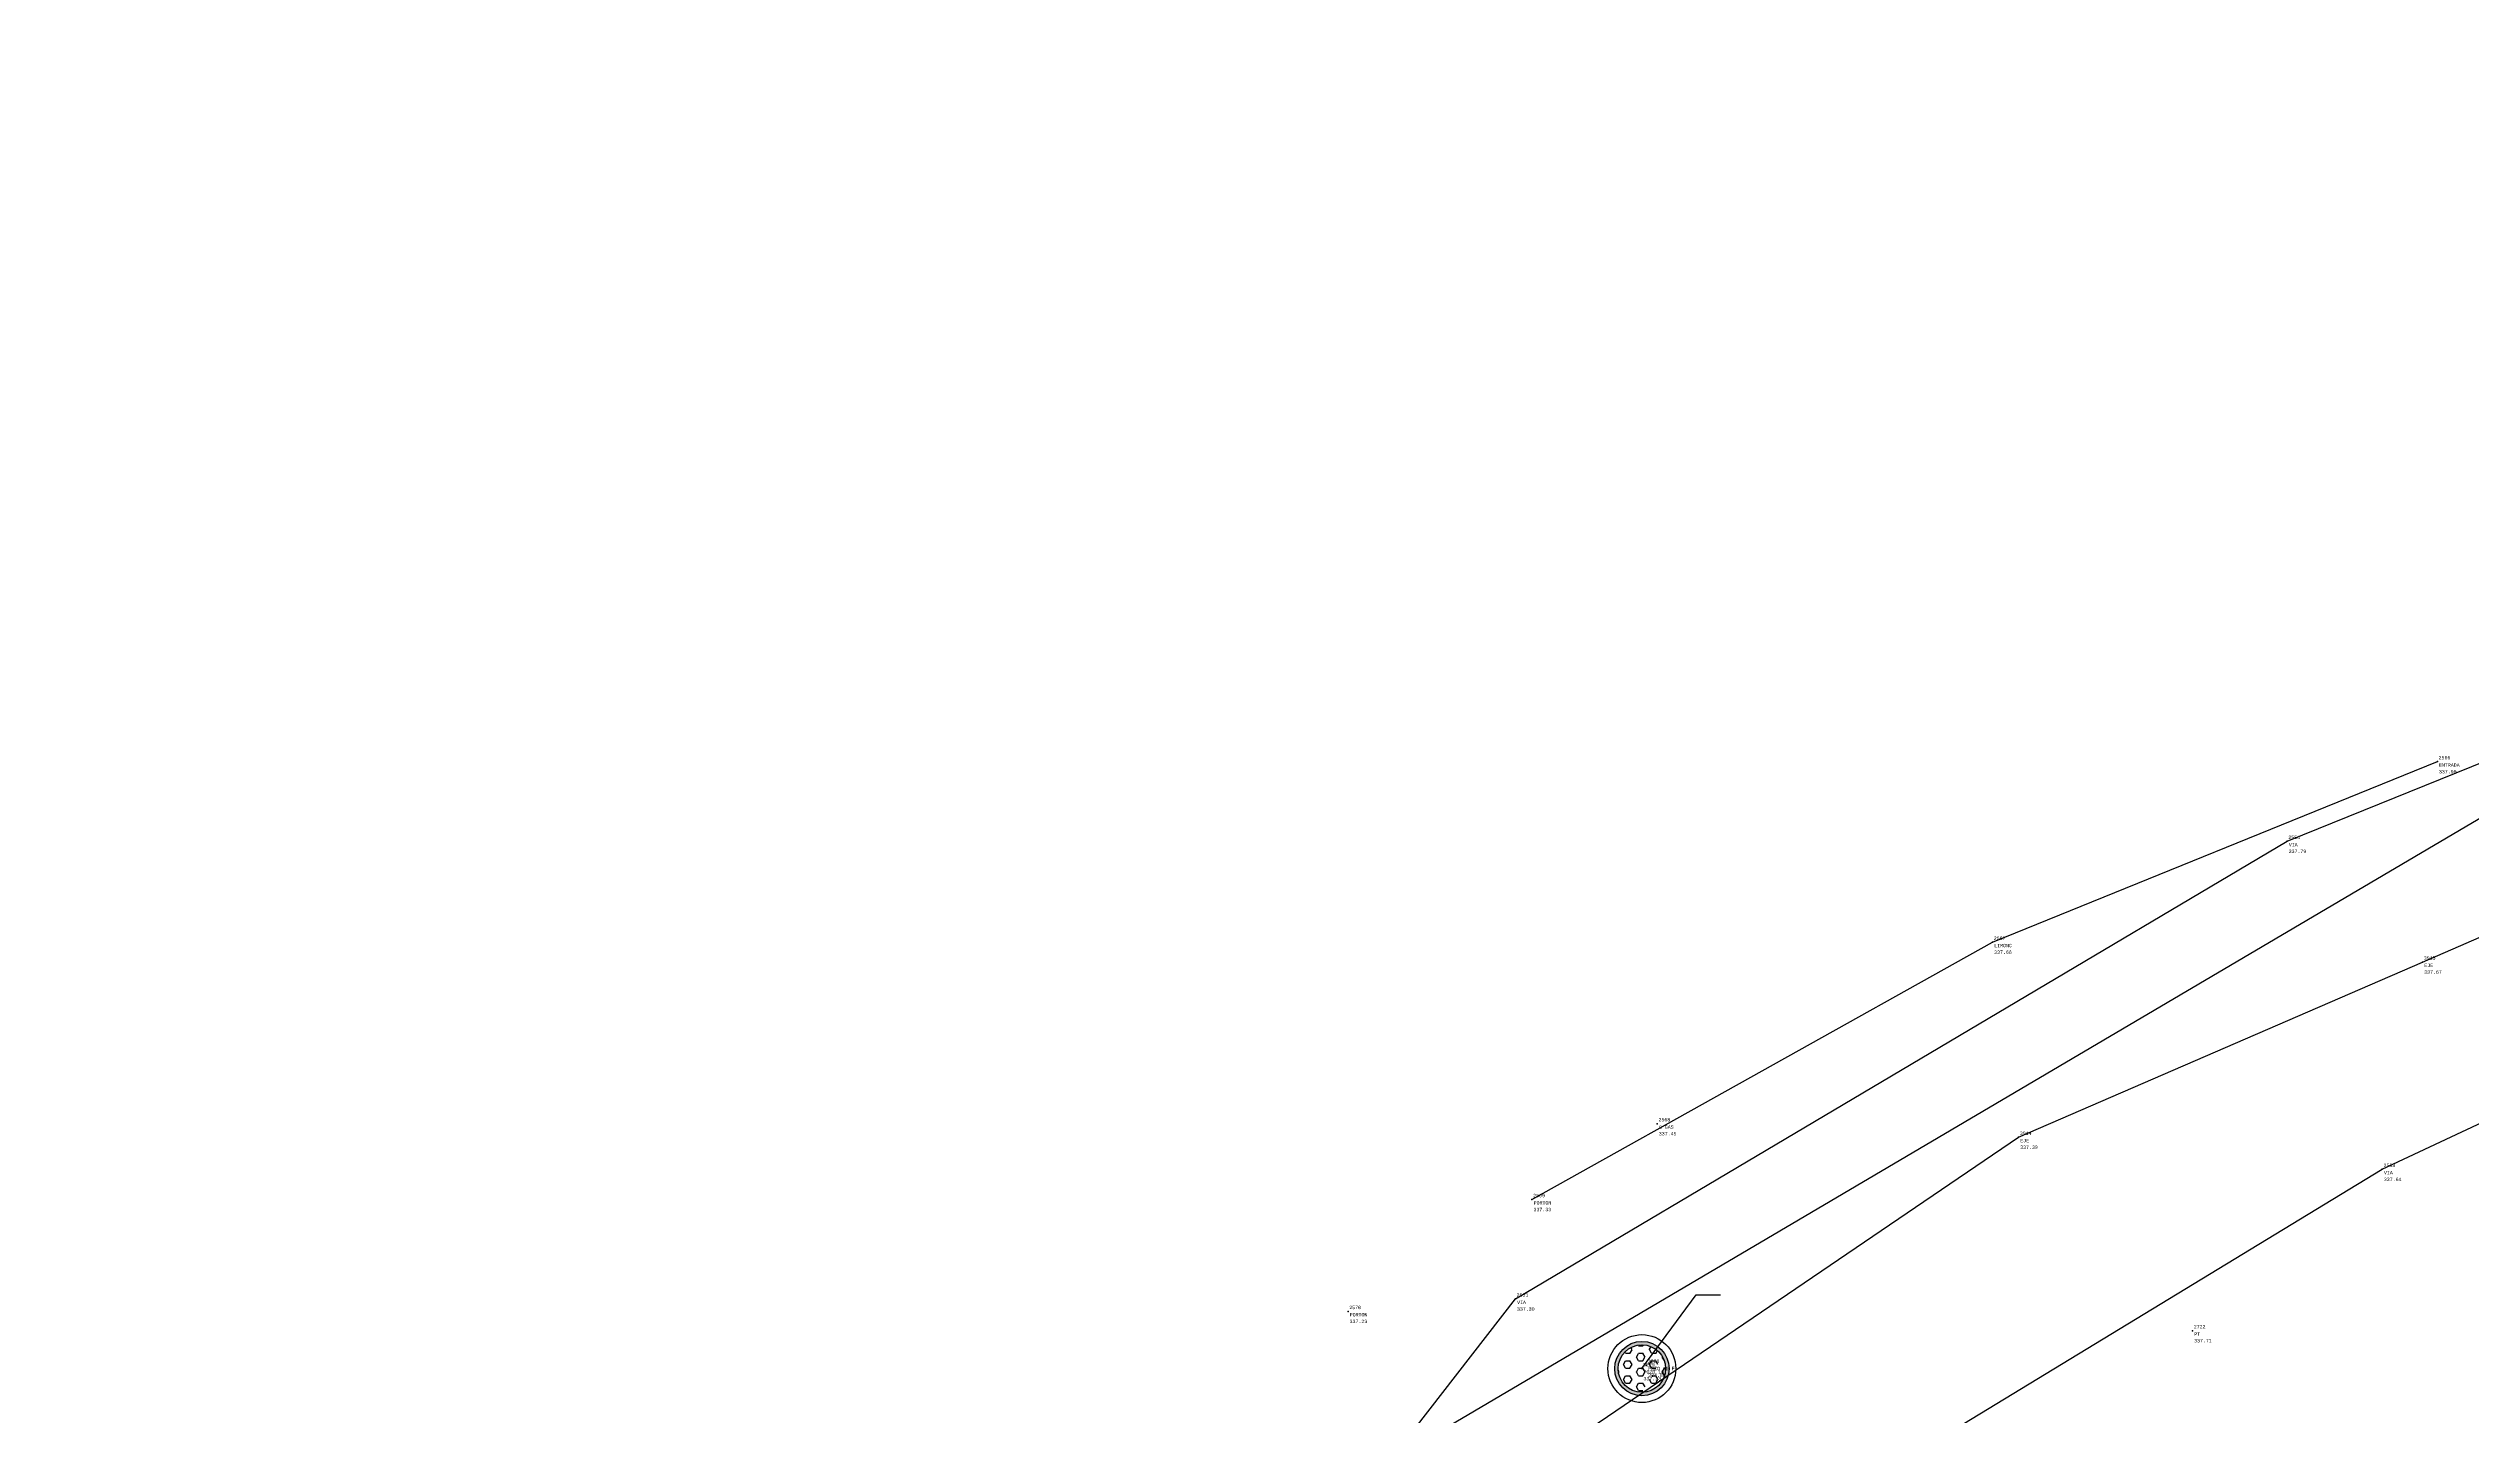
# Model space of a CAD drawing. Header units: metres. Extents: x 5050628 to 5051715, y 2427226 to 2427693.
# Drawn here: x 5051382.73 to 5051418.44, y 2427607.22 to 2427627.36 of the extents above; entities that cross this region are included whole.
import ezdxf
from ezdxf.enums import TextEntityAlignment as Align

# ---------------------------------------------------------------- set-up
doc = ezdxf.new("R2010")
doc.units = ezdxf.units.M
for name, color, linetype in [('1. Eje Vía', 7, 'Continuous'), ('Cerca', 90, 'FENCELINE2'), ('CVL_PUNTO', 2, 'Continuous'), ('CVL_PUNTO_COR', 2, 'Continuous'), ('CVL_PUNTO_NUM', 2, 'Continuous'), ('POZO', 251, 'Continuous'), ('Red Baja Tension', 30, 'Continuous'), ('Texto', 7, 'Continuous'), ('Vía', 40, 'Continuous')]:
    doc.layers.add(name, color=color, linetype=linetype)
doc.styles.add('MONOTXT4', font='monotxt4.shx')
doc.linetypes.add('FENCELINE2', pattern='A,0.25,-0.1,[132,ltypeshp.shx,S=0.1,R=0,X=-0.1,Y=0],-0.1,1', length=1.45)

# ---------------------------------------------------------------- blocks, each defined once
blk = doc.blocks.new('POZO')
h = blk.add_hatch(color=251)
h.dxf.hatch_style = 1
h.paths.add_polyline_path([(0.4, 0, 1), (-0.4, 0, 1)])
h.paths.add_polyline_path([(-0.35, 0, -1), (0.35, 0, -1)], flags=16)
h = blk.add_hatch()
h.set_pattern_fill('HEX', color=252, scale=0.02)
h.set_pattern_definition([(0, (-1173315.06659, -1368270.07615), (0, 0.109985226308), [0.0635, -0.127]), (120, (-1173315.06659, -1368270.07615), (-0.095250000024, -0.054992613154), [0.0635, -0.127]), (60, (-1173315.00309, -1368270.07615), (-0.095250000024, 0.054992613154), [0.0635, -0.127])])
h.paths.add_polyline_path([(-0.35, 0, 1), (0.35, 0, 1)])
at = {"color": 252}
for radius in [0.5, 0.4, 0.35]:
    blk.add_circle((0, 0), radius, dxfattribs=at)

msp = doc.modelspace()

# ---------------------------------------------------------------- linework, layer by layer
at = {"layer": '1. Eje Vía', "elevation": 280.286, "flags": 128}
msp.add_lwpolyline([(5051401.29, 2427579.767), (5051399.168, 2427586.987), (5051399.424, 2427593.888), (5051401.295, 2427601.105), (5051405.324, 2427606.943), (5051411.768, 2427611.32), (5051417.723, 2427613.901), (5051424.879, 2427617.011), (5051431.43, 2427620.426), (5051437.39, 2427625.022), (5051442.677, 2427629.536)], dxfattribs=at)
at = {"layer": 'Cerca', "elevation": 337.801, "flags": 128}
msp.add_lwpolyline([(5051404.595, 2427610.402), (5051411.384, 2427614.194), (5051417.941, 2427616.854)], dxfattribs=at)
at = {"layer": 'CVL_PUNTO', "color": 4}
for p in [(5051417.941, 2427616.854, 338.365), (5051417.941, 2427616.854, 338.365), (5051415.726, 2427615.681, 338.26), (5051415.726, 2427615.681, 338.26), (5051411.384, 2427614.194, 338.13), (5051411.384, 2427614.194, 338.13), (5051417.723, 2427613.901, 338.139), (5051417.723, 2427613.901, 338.139), (5051406.442, 2427611.519, 337.916), (5051406.442, 2427611.519, 337.916), (5051411.768, 2427611.32, 337.86), (5051411.768, 2427611.32, 337.86), (5051417.129, 2427610.847, 338.106), (5051417.129, 2427610.847, 338.106), (5051404.595, 2427610.402, 337.801), (5051404.595, 2427610.402, 337.801), (5051404.351, 2427608.936, 337.762), (5051404.351, 2427608.936, 337.762), (5051401.884, 2427608.753, 337.694), (5051401.884, 2427608.753, 337.694), (5051414.332, 2427608.468, 338.181), (5051414.332, 2427608.468, 338.181), (5051406.215, 2427607.91, 337.692), (5051406.215, 2427607.91, 337.692), (5051406.283, 2427607.961, 335.297), (5051406.283, 2427607.961, 335.297)]:
    msp.add_point(p, dxfattribs=at)
at = {"layer": 'Red Baja Tension', "elevation": 323.355, "flags": 128}
msp.add_lwpolyline([(5051214.525, 2427564.231), (5051241.659, 2427548.434), (5051301.685, 2427534.931), (5051357.163, 2427520.468), (5051376.182, 2427506.523), (5051401.262, 2427536.202), (5051398.111, 2427603.967), (5051428.819, 2427622.067), (5051444.74, 2427634.543), (5051467.573, 2427655.58)], dxfattribs=at)
at = {"layer": 'Texto', "linetype": 'ByBlock', "lineweight": -2}
msp.add_line((5051407.014, 2427608.999, 337.692), (5051407.374, 2427608.999, 337.692), dxfattribs=at)
at = {"layer": 'Texto', "linetype": 'ByBlock', "lineweight": -2, "elevation": 337.692}
msp.add_lwpolyline([(5051406.215, 2427607.91), (5051407.014, 2427608.999)], dxfattribs=at)
at = {"layer": 'Vía'}
for points in [[(5051399.371, 2427577.101, 336.654), (5051397.448, 2427584.199, 336.945), (5051397.186, 2427592.14, 337.184), (5051399.847, 2427603.13, 337.535), (5051404.351, 2427608.936, 337.762), (5051415.726, 2427615.681, 338.26), (5051422.278, 2427618.33, 338.611), (5051429.785, 2427622.158, 339.065), (5051434.663, 2427625.508, 339.472), (5051439.621, 2427629.814, 339.994), (5051444.812, 2427634.019, 340.535)], [(5051389.449, 2427495.505, 331.165), (5051386.085, 2427499.176, 331.231), (5051383.749, 2427504.523, 331.431), (5051383.639, 2427508.288, 331.332), (5051389.996, 2427511.331, 331.595), (5051397.441, 2427515.971, 332.135), (5051402.721, 2427521.524, 332.703), (5051407.554, 2427528.949, 333.63), (5051409.749, 2427536.571, 334.124), (5051410.941, 2427545.784, 334.697), (5051411.748, 2427554.641, 335.362), (5051410.483, 2427563.474, 335.826), (5051407.64, 2427571.595, 336.296), (5051404.101, 2427579.183, 336.565), (5051402.336, 2427584.702, 336.699), (5051402.016, 2427591.905, 337), (5051404.609, 2427600.194, 337.296), (5051408.537, 2427605.625, 337.566), (5051417.129, 2427610.847, 338.106), (5051425.252, 2427614.656, 338.492), (5051432.159, 2427618.379, 339.042), (5051437.062, 2427621.918, 339.395), (5051442.441, 2427626.621, 339.792)]]:
    msp.add_polyline3d(points, dxfattribs=at)

# ---------------------------------------------------------------- block references
at = {"layer": 'POZO'}
msp.add_blockref('POZO', (5051406.215, 2427607.91, 337.692), dxfattribs=at)

# ---------------------------------------------------------------- texts
at = {"layer": 'CVL_PUNTO_COR', "color": 4, "style": 'MONOTXT4'}
for s, p in [('337.90', (5051417.964, 2427616.731, 338.365)), ('337.79', (5051415.749, 2427615.558, 338.26)), ('337.66', (5051411.407, 2427614.071, 338.13)), ('337.67', (5051417.746, 2427613.778, 338.139)), ('337.45', (5051406.465, 2427611.396, 337.916)), ('337.39', (5051411.791, 2427611.197, 337.86)), ('337.64', (5051417.152, 2427610.724, 338.106)), ('337.33', (5051404.618, 2427610.279, 337.801)), ('337.23', (5051401.907, 2427608.63, 337.694)), ('337.30', (5051404.374, 2427608.813, 337.762)), ('337.71', (5051414.355, 2427608.345, 338.181)), ('334.83', (5051406.306, 2427607.838, 335.297)), ('337.23', (5051406.238, 2427607.787, 337.692))]:
    msp.add_text(s, height=0.05, dxfattribs=at).set_placement(p, align=Align.TOP_LEFT)
at = {"layer": 'CVL_PUNTO_NUM', "color": 4, "style": 'MONOTXT4'}
for s, p in [('2566', (5051417.959, 2427616.872, 338.365)), ('2554', (5051415.744, 2427615.699, 338.26)), ('2567', (5051411.402, 2427614.212, 338.13)), ('3915', (5051417.741, 2427613.919, 338.139)), ('2568', (5051406.46, 2427611.537, 337.916)), ('3914', (5051411.786, 2427611.338, 337.86)), ('2553', (5051417.147, 2427610.865, 338.106)), ('2569', (5051404.613, 2427610.42, 337.801)), ('2551', (5051404.369, 2427608.954, 337.762)), ('2570', (5051401.902, 2427608.771, 337.694)), ('2722', (5051414.35, 2427608.486, 338.181)), ('3229', (5051406.233, 2427607.928, 337.692)), ('3228', (5051406.301, 2427607.979, 335.297))]:
    msp.add_text(s, height=0.05, dxfattribs=at).set_placement(p, align=Align.BOTTOM_LEFT)
for s, p in [('ENTRADA', (5051417.966, 2427616.829, 338.365)), ('VIA', (5051415.751, 2427615.656, 338.26)), ('LIMONC', (5051411.409, 2427614.169, 338.13)), ('EJE', (5051417.748, 2427613.876, 338.139)), ('C GAS', (5051406.467, 2427611.494, 337.916)), ('EJE', (5051411.793, 2427611.295, 337.86)), ('VIA', (5051417.154, 2427610.822, 338.106)), ('PORTON', (5051404.62, 2427610.377, 337.801)), ('VIA', (5051404.376, 2427608.911, 337.762)), ('PORTON', (5051401.909, 2427608.728, 337.694)), ('PT', (5051414.357, 2427608.443, 338.181)), ('POZO 19', (5051406.24, 2427607.885, 337.692)), ('POZO 19 F', (5051406.308, 2427607.936, 335.297))]:
    msp.add_text(s, height=0.05, dxfattribs=at).set_placement(p, align=Align.TOP_LEFT)

doc.saveas('drawing.dxf')
